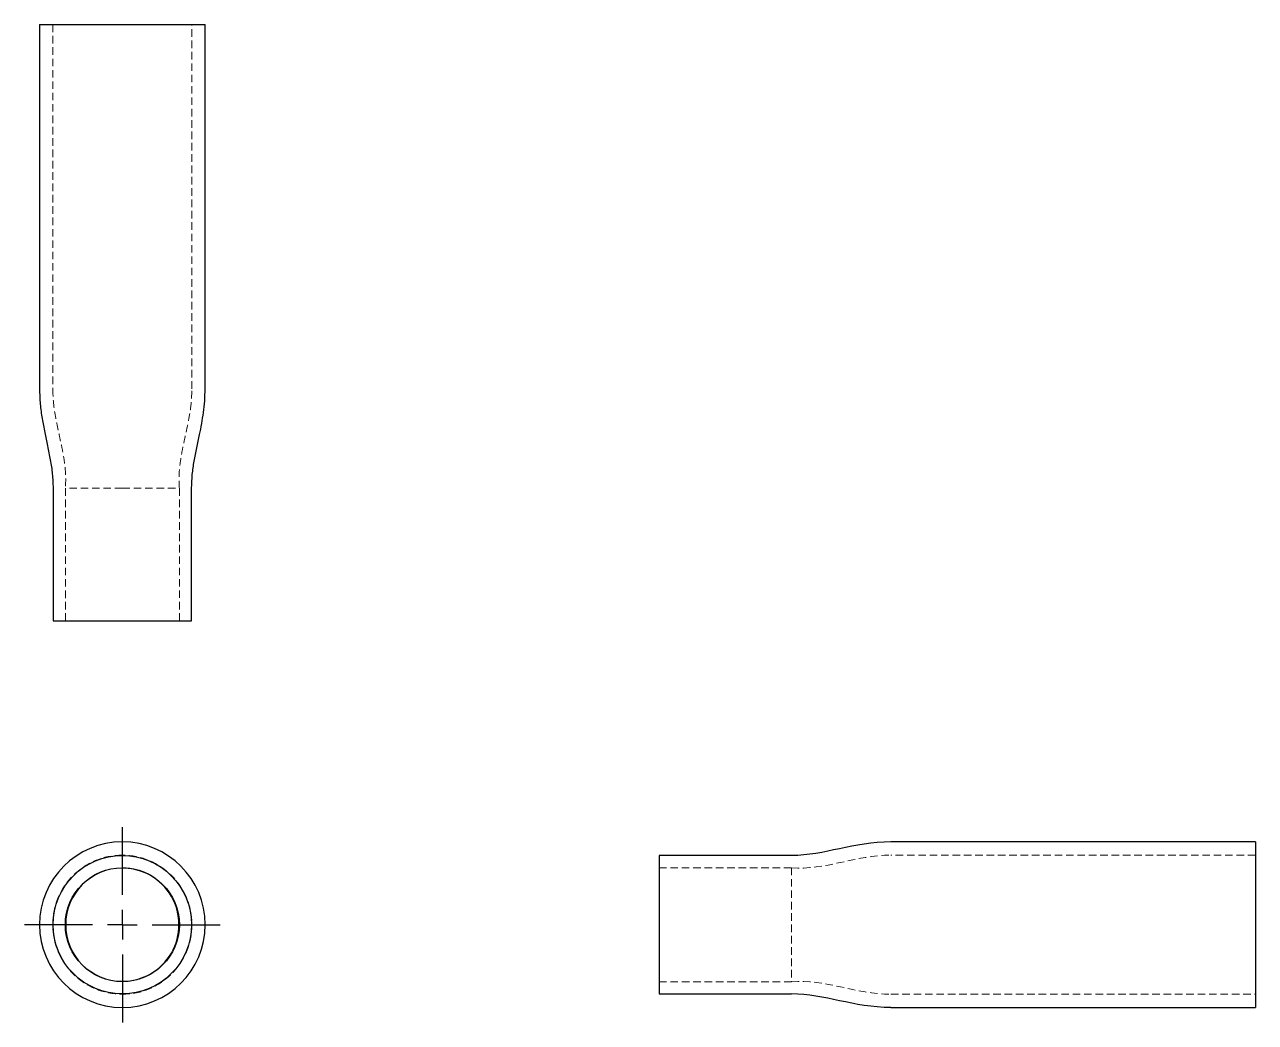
# Model space of a CAD drawing. Header units: millimetres. Extents: x 67 to 273, y 41 to 208.
import ezdxf

# ---------------------------------------------------------------- set-up
doc = ezdxf.new("R2010")
doc.units = ezdxf.units.MM
doc.linetypes.add('HIDDEN', pattern=[1.905, 1.27, -0.635])
doc.layers.add('10', color=7, linetype='Continuous')

# ---------------------------------------------------------------- blocks, each defined once
blk = doc.blocks.new('SW_CENTERMARKSYMBOL_0')
at = {"layer": '10', "color": 0}
for p, q in [((0, 5), (0, 16.39)), ((0, 0), (0, 2.5)), ((-5, 0), (-16.39, 0)), ((0, 0), (-2.5, 0)), ((0, 0), (0, -2.5)), ((0, 0), (2.5, 0)), ((5, 0), (16.39, 0)), ((0, -5), (0, -16.39))]:
    blk.add_line(p, q, dxfattribs=at)

msp = doc.modelspace()

# ---------------------------------------------------------------- linework, layer by layer
at = {"color": 7, "linetype": 'Continuous', "lineweight": 25}
for p, q in [((69.11, 208), (69.11, 146.89)), ((69.11, 208), (83, 208)), ((83, 208), (96.89, 208)), ((96.89, 146.89), (96.89, 208)), ((71.39, 130.22), (71.39, 108)), ((94.61, 108), (94.61, 130.22)), ((71.39, 108), (83, 108)), ((83, 108), (94.61, 108)), ((273, 70.89), (211.89, 70.89)), ((273, 70.89), (273, 43.11)), ((195.22, 68.61), (173, 68.61)), ((173, 68.61), (173, 45.39)), ((173, 45.39), (195.22, 45.39)), ((211.89, 43.11), (273, 43.11))]:
    msp.add_line(p, q, dxfattribs=at)
at = {"color": 7, "linetype": 'HIDDEN', "lineweight": 18}
for p, q in [((71.33, 208), (71.33, 146.89)), ((94.67, 146.89), (94.67, 208)), ((83, 130.22), (73.44, 130.22)), ((73.44, 130.22), (73.44, 108)), ((83, 130.22), (92.56, 130.22)), ((92.56, 108), (92.56, 130.22)), ((273, 68.67), (211.89, 68.67)), ((195.22, 66.56), (173, 66.56)), ((195.22, 66.56), (195.22, 47.44)), ((173, 47.44), (195.22, 47.44)), ((211.89, 45.33), (273, 45.33))]:
    msp.add_line(p, q, dxfattribs=at)
at = {"color": 7, "linetype": 'Continuous', "lineweight": 25}
for radius in [11.61, 9.56]:
    msp.add_circle((83, 57), radius, dxfattribs=at)
for radius, start, end in [(13.89, 90, 270), (13.89, 270, 90), (9.5, 90.0095, 180), (9.5, 269.9959, 90.0095), (9.5, 180, 269.9959)]:
    msp.add_arc((83, 57), radius, start, end, dxfattribs=at)
at = {"color": 7, "linetype": 'HIDDEN', "lineweight": 18}
for start, end in [(90, 270), (270, 90)]:
    msp.add_arc((83, 57), 11.67, start, end, dxfattribs=at)
at = {"color": 7, "linetype": 'Continuous', "lineweight": 25}
for points, knots in [([(69.11, 146.89), (69.14, 146.03), (69.18, 144.36), (69.52, 141.92), (69.97, 139.59), (70.46, 137.29), (70.93, 134.98), (71.31, 132.62), (71.36, 131.02), (71.39, 130.22)], [0, 0, 0, 0, 0.152282, 0.297429, 0.43774, 0.574792, 0.716245, 0.857153, 1, 1, 1, 1]), ([(94.61, 130.22), (94.64, 130.99), (94.69, 132.51), (95.03, 134.77), (95.47, 137.01), (95.93, 139.1), (96.32, 141.07), (96.62, 142.94), (96.84, 144.89), (96.87, 146.21), (96.89, 146.89)], [0, 0, 0, 0, 0.136419, 0.270948, 0.405812, 0.542497, 0.651981, 0.764053, 0.879642, 1, 1, 1, 1])]:
    msp.add_open_spline(points, degree=3, knots=knots, dxfattribs=at)
at = {"color": 7, "linetype": 'HIDDEN', "lineweight": 18}
for points, knots in [([(71.33, 146.89), (71.36, 146.07), (71.42, 144.45), (71.8, 142.06), (72.28, 139.73), (72.75, 137.6), (73.14, 135.64), (73.4, 133.84), (73.54, 132.03), (73.48, 130.83), (73.44, 130.22)], [0, 0, 0, 0, 0.145595, 0.288473, 0.429617, 0.569151, 0.677585, 0.785088, 0.892184, 1, 1, 1, 1]), ([(92.56, 130.22), (92.52, 130.84), (92.46, 132.07), (92.61, 133.91), (92.88, 135.74), (93.24, 137.56), (93.69, 139.59), (94.16, 141.84), (94.57, 144.34), (94.64, 146.03), (94.67, 146.89)], [0, 0, 0, 0, 0.109764, 0.218809, 0.328304, 0.438779, 0.550352, 0.698022, 0.847557, 1, 1, 1, 1])]:
    msp.add_open_spline(points, degree=3, knots=knots, dxfattribs=at)
at = {"color": 7, "linetype": 'Continuous', "lineweight": 25}
for points in [[(211.89, 70.89), (205.59, 70.89), (200.78, 68.61), (195.22, 68.61)], [(211.89, 43.11), (205.59, 43.11), (200.78, 45.39), (195.22, 45.39)]]:
    msp.add_open_spline(points, degree=3, dxfattribs=at)
at = {"color": 7, "linetype": 'HIDDEN', "lineweight": 18}
for points in [[(195.22, 66.56), (200.76, 66.07), (205.96, 68.67), (211.89, 68.67)], [(195.22, 47.44), (200.76, 47.93), (205.96, 45.33), (211.89, 45.33)]]:
    msp.add_open_spline(points, degree=3, dxfattribs=at)

# ---------------------------------------------------------------- block references
at = {"layer": '10'}
msp.add_blockref('SW_CENTERMARKSYMBOL_0', (83, 57), dxfattribs=at)

doc.saveas('drawing.dxf')
